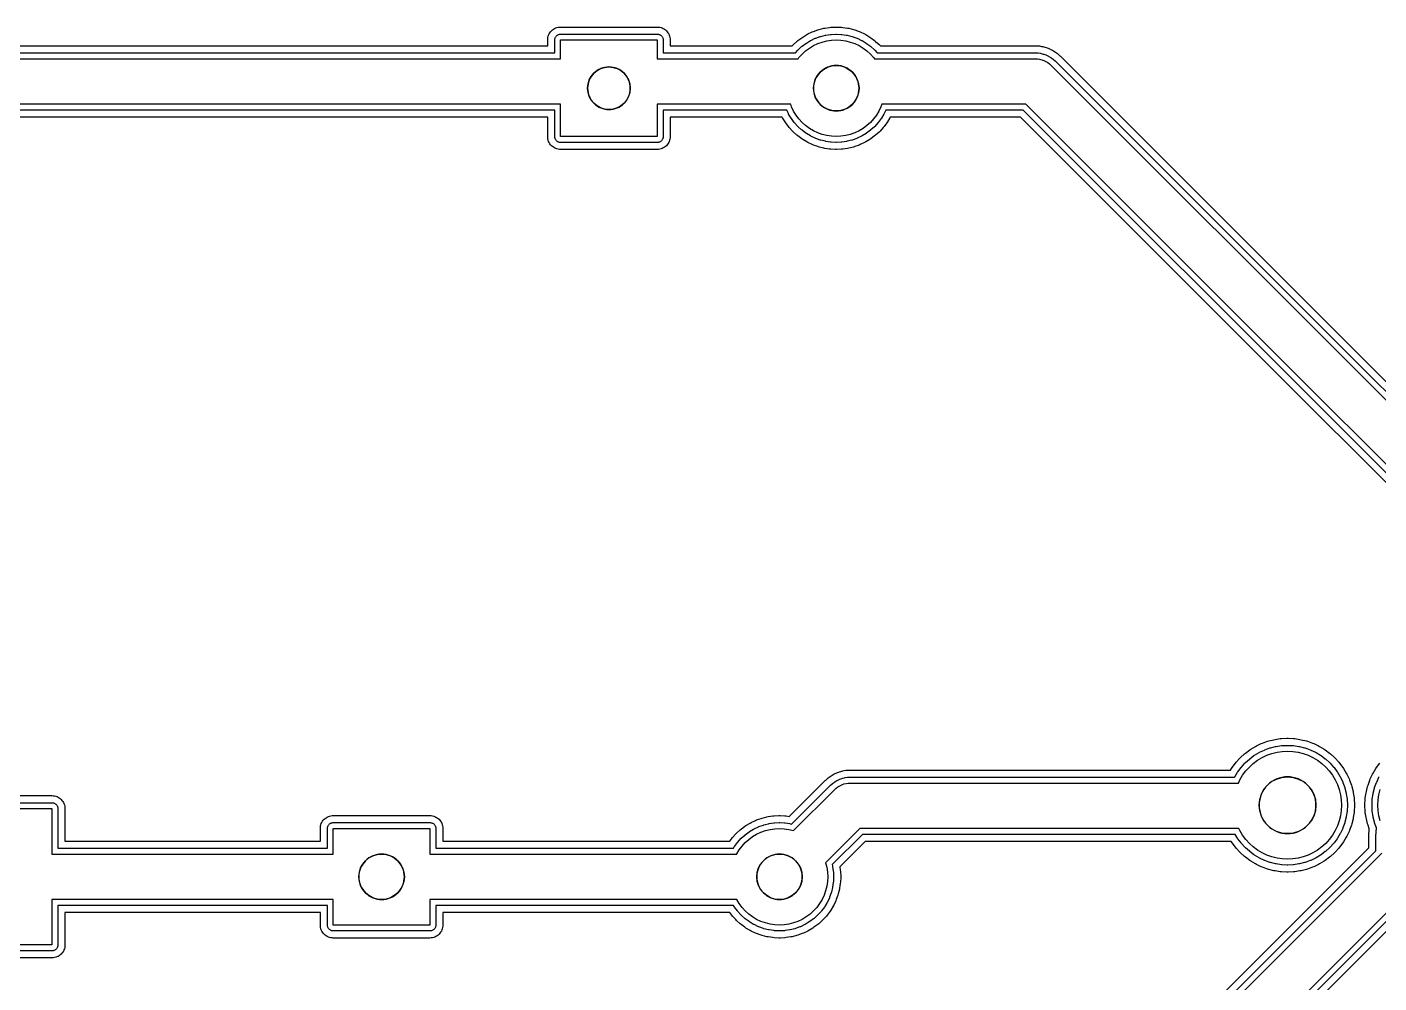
# Model space of a CAD drawing. Header units: millimetres. Extents: x -3 to 103, y -3 to 78.
# Drawn here: x 36.76 to 60.55, y 26.63 to 43.46 of the extents above; entities that cross this region are included whole.
import ezdxf

# ---------------------------------------------------------------- set-up
doc = ezdxf.new("R2010")
doc.units = ezdxf.units.MM
for name, color, linetype in [('COPPER', 1, 'Continuous'), ('DRILL_0p75mm', 5, 'Continuous'), ('DRILL_0p80mm', 5, 'Continuous'), ('DRILL_1p00mm', 5, 'Continuous'), ('ISO_PASS1', 2, 'Continuous'), ('ISO_PASS2', 6, 'Continuous')]:
    doc.layers.add(name, color=color, linetype=linetype)

msp = doc.modelspace()

# ---------------------------------------------------------------- linework, layer by layer
at = {"layer": 'COPPER'}
for points in [[(30.416, 42.9), (46.15, 42.9), (46.15, 43.23), (47.85, 43.23), (47.85, 42.9), (50.329, 42.9), (50.343, 42.919), (50.399, 42.981), (50.461, 43.037), (50.528, 43.087), (50.599, 43.13), (50.675, 43.165), (50.753, 43.193), (50.834, 43.214), (50.917, 43.226), (51, 43.23), (51.083, 43.226), (51.166, 43.214), (51.247, 43.193), (51.325, 43.165), (51.401, 43.13), (51.472, 43.087), (51.539, 43.037), (51.601, 42.981), (51.657, 42.919), (51.671, 42.9), (54.5, 42.9), (54.539, 42.898), (54.578, 42.892), (54.616, 42.883), (54.653, 42.87), (54.689, 42.853), (54.722, 42.833), (54.754, 42.809), (54.783, 42.783), (66.283, 31.283)], [(65.6, 30.834), (54.334, 42.1), (51.801, 42.1), (51.785, 42.055), (51.75, 41.979), (51.707, 41.908), (51.657, 41.841), (51.601, 41.779), (51.539, 41.723), (51.472, 41.673), (51.401, 41.63), (51.325, 41.595), (51.247, 41.567), (51.166, 41.546), (51.083, 41.534), (51, 41.53), (50.917, 41.534), (50.834, 41.546), (50.753, 41.567), (50.675, 41.595), (50.599, 41.63), (50.528, 41.673), (50.461, 41.723), (50.399, 41.779), (50.343, 41.841), (50.293, 41.908), (50.25, 41.979), (50.215, 42.055), (50.199, 42.1), (47.85, 42.1), (47.85, 41.53), (46.15, 41.53), (46.15, 42.1), (30.25, 42.1)], [(34.8, 29.7), (37.2, 29.7), (37.2, 28.9), (42.15, 28.9), (42.15, 29.35), (43.85, 29.35), (43.85, 28.9), (49.25, 28.9), (49.25, 28.901), (49.293, 28.972), (49.343, 29.039), (49.399, 29.101), (49.461, 29.157), (49.528, 29.207), (49.599, 29.25), (49.675, 29.285), (49.753, 29.313), (49.834, 29.334), (49.917, 29.346), (50, 29.35), (50.083, 29.346), (50.166, 29.334), (50.247, 29.313), (50.247, 29.313), (50.967, 30.033), (50.996, 30.059), (51.028, 30.083), (51.061, 30.103), (51.097, 30.12), (51.134, 30.133), (51.172, 30.142), (51.211, 30.148), (51.25, 30.15), (58.075, 30.15), (58.102, 30.208), (58.15, 30.288), (58.206, 30.363), (58.268, 30.432), (58.337, 30.494), (58.412, 30.55), (58.492, 30.598), (58.576, 30.638), (58.664, 30.669), (58.755, 30.692), (58.847, 30.705), (58.94, 30.71), (59.033, 30.705), (59.125, 30.692), (59.216, 30.669), (59.304, 30.638), (59.388, 30.598), (59.468, 30.55), (59.543, 30.494), (59.612, 30.432), (59.674, 30.363), (59.73, 30.288), (59.778, 30.208), (59.818, 30.124), (59.849, 30.036), (59.872, 29.945), (59.885, 29.853), (59.89, 29.76), (59.885, 29.667), (59.872, 29.575), (59.849, 29.484), (59.818, 29.396), (59.778, 29.312), (59.73, 29.232), (59.674, 29.157), (59.612, 29.088), (59.543, 29.026), (59.468, 28.97), (59.388, 28.922), (59.304, 28.882), (59.216, 28.851), (59.125, 28.828), (59.033, 28.815), (58.94, 28.81), (58.847, 28.815), (58.755, 28.828), (58.664, 28.851), (58.576, 28.882), (58.492, 28.922), (58.412, 28.97), (58.337, 29.026), (58.268, 29.088), (58.206, 29.157), (58.15, 29.232), (58.102, 29.312), (58.084, 29.35), (51.416, 29.35), (50.813, 28.747), (50.813, 28.747), (50.834, 28.666), (50.846, 28.583), (50.85, 28.5), (50.846, 28.417), (50.834, 28.334), (50.813, 28.253), (50.785, 28.175), (50.75, 28.099), (50.707, 28.028), (50.657, 27.961), (50.601, 27.899), (50.539, 27.843), (50.472, 27.793), (50.401, 27.75), (50.325, 27.715), (50.247, 27.687), (50.166, 27.666), (50.083, 27.654), (50, 27.65), (49.917, 27.654), (49.834, 27.666), (49.753, 27.687), (49.675, 27.715), (49.599, 27.75), (49.528, 27.793), (49.461, 27.843), (49.399, 27.899), (49.343, 27.961), (49.293, 28.028), (49.25, 28.099), (49.25, 28.1), (43.85, 28.1), (43.85, 27.65), (42.15, 27.65), (42.15, 28.1), (37.2, 28.1), (37.2, 27.3), (34.8, 27.3)], [(60.571, 29.484), (60.548, 29.575), (60.535, 29.667), (60.53, 29.76), (60.535, 29.853), (60.548, 29.945), (60.571, 30.036)], [(55.584, 23.9), (60.6, 28.916)], [(61.283, 28.467), (56.033, 23.217)]]:
    msp.add_lwpolyline(points, dxfattribs=at)
for points in [[(46.669, 42.557), (46.654, 42.524), (46.641, 42.489), (46.632, 42.453), (46.627, 42.417), (46.625, 42.38), (46.627, 42.343), (46.632, 42.307), (46.641, 42.271), (46.654, 42.236), (46.669, 42.203), (46.688, 42.172), (46.71, 42.142), (46.735, 42.115), (46.762, 42.09), (46.792, 42.068), (46.823, 42.049), (46.856, 42.034), (46.891, 42.021), (46.927, 42.012), (46.963, 42.007), (47, 42.005), (47.037, 42.007), (47.073, 42.012), (47.109, 42.021), (47.144, 42.034), (47.177, 42.049), (47.208, 42.068), (47.238, 42.09), (47.265, 42.115), (47.29, 42.142), (47.312, 42.172), (47.331, 42.203), (47.346, 42.236), (47.359, 42.271), (47.368, 42.307), (47.373, 42.343), (47.375, 42.38), (47.373, 42.417), (47.368, 42.453), (47.359, 42.489), (47.346, 42.524), (47.331, 42.557), (47.312, 42.588), (47.29, 42.618), (47.265, 42.645), (47.238, 42.67), (47.208, 42.692), (47.177, 42.711), (47.144, 42.726), (47.109, 42.739), (47.073, 42.748), (47.037, 42.753), (47, 42.755), (46.963, 42.753), (46.927, 42.748), (46.891, 42.739), (46.856, 42.726), (46.823, 42.711), (46.792, 42.692), (46.762, 42.67), (46.735, 42.645), (46.71, 42.618), (46.688, 42.588)], [(50.667, 42.602), (50.647, 42.569), (50.63, 42.533), (50.617, 42.496), (50.608, 42.458), (50.602, 42.419), (50.6, 42.38), (50.602, 42.341), (50.608, 42.302), (50.617, 42.264), (50.63, 42.227), (50.647, 42.191), (50.667, 42.158), (50.691, 42.126), (50.717, 42.097), (50.746, 42.071), (50.778, 42.047), (50.811, 42.027), (50.847, 42.01), (50.884, 41.997), (50.922, 41.988), (50.961, 41.982), (51, 41.98), (51.039, 41.982), (51.078, 41.988), (51.116, 41.997), (51.153, 42.01), (51.189, 42.027), (51.222, 42.047), (51.254, 42.071), (51.283, 42.097), (51.309, 42.126), (51.333, 42.158), (51.353, 42.191), (51.37, 42.227), (51.383, 42.264), (51.392, 42.302), (51.398, 42.341), (51.4, 42.38), (51.398, 42.419), (51.392, 42.458), (51.383, 42.496), (51.37, 42.533), (51.353, 42.569), (51.333, 42.602), (51.309, 42.634), (51.283, 42.663), (51.254, 42.689), (51.222, 42.713), (51.189, 42.733), (51.153, 42.75), (51.116, 42.763), (51.078, 42.772), (51.039, 42.778), (51, 42.78), (50.961, 42.778), (50.922, 42.772), (50.884, 42.763), (50.847, 42.75), (50.811, 42.733), (50.778, 42.713), (50.746, 42.689), (50.717, 42.663), (50.691, 42.634)], [(58.524, 30.038), (58.499, 29.996), (58.478, 29.951), (58.462, 29.905), (58.45, 29.858), (58.442, 29.809), (58.44, 29.76), (58.442, 29.711), (58.45, 29.662), (58.462, 29.615), (58.478, 29.569), (58.499, 29.524), (58.524, 29.482), (58.553, 29.443), (58.586, 29.406), (58.623, 29.373), (58.662, 29.344), (58.704, 29.319), (58.749, 29.298), (58.795, 29.282), (58.842, 29.27), (58.891, 29.262), (58.94, 29.26), (58.989, 29.262), (59.038, 29.27), (59.085, 29.282), (59.131, 29.298), (59.176, 29.319), (59.218, 29.344), (59.257, 29.373), (59.294, 29.406), (59.327, 29.443), (59.356, 29.482), (59.381, 29.524), (59.402, 29.569), (59.418, 29.615), (59.43, 29.662), (59.438, 29.711), (59.44, 29.76), (59.438, 29.809), (59.43, 29.858), (59.418, 29.905), (59.402, 29.951), (59.381, 29.996), (59.356, 30.038), (59.327, 30.077), (59.294, 30.114), (59.257, 30.147), (59.218, 30.176), (59.176, 30.201), (59.131, 30.222), (59.085, 30.238), (59.038, 30.25), (58.989, 30.258), (58.94, 30.26), (58.891, 30.258), (58.842, 30.25), (58.795, 30.238), (58.749, 30.222), (58.704, 30.201), (58.662, 30.176), (58.623, 30.147), (58.586, 30.114), (58.553, 30.077)], [(42.667, 28.722), (42.647, 28.689), (42.63, 28.653), (42.617, 28.616), (42.608, 28.578), (42.602, 28.539), (42.6, 28.5), (42.602, 28.461), (42.608, 28.422), (42.617, 28.384), (42.63, 28.347), (42.647, 28.311), (42.667, 28.278), (42.691, 28.246), (42.717, 28.217), (42.746, 28.191), (42.778, 28.167), (42.811, 28.147), (42.847, 28.13), (42.884, 28.117), (42.922, 28.108), (42.961, 28.102), (43, 28.1), (43.039, 28.102), (43.078, 28.108), (43.116, 28.117), (43.153, 28.13), (43.189, 28.147), (43.222, 28.167), (43.254, 28.191), (43.283, 28.217), (43.309, 28.246), (43.333, 28.278), (43.353, 28.311), (43.37, 28.347), (43.383, 28.384), (43.392, 28.422), (43.398, 28.461), (43.4, 28.5), (43.398, 28.539), (43.392, 28.578), (43.383, 28.616), (43.37, 28.653), (43.353, 28.689), (43.333, 28.722), (43.309, 28.754), (43.283, 28.783), (43.254, 28.809), (43.222, 28.833), (43.189, 28.853), (43.153, 28.87), (43.116, 28.883), (43.078, 28.892), (43.039, 28.898), (43, 28.9), (42.961, 28.898), (42.922, 28.892), (42.884, 28.883), (42.847, 28.87), (42.811, 28.853), (42.778, 28.833), (42.746, 28.809), (42.717, 28.783), (42.691, 28.754)], [(49.667, 28.722), (49.647, 28.689), (49.63, 28.653), (49.617, 28.616), (49.608, 28.578), (49.602, 28.539), (49.6, 28.5), (49.602, 28.461), (49.608, 28.422), (49.617, 28.384), (49.63, 28.347), (49.647, 28.311), (49.667, 28.278), (49.691, 28.246), (49.717, 28.217), (49.746, 28.191), (49.778, 28.167), (49.811, 28.147), (49.847, 28.13), (49.884, 28.117), (49.922, 28.108), (49.961, 28.102), (50, 28.1), (50.039, 28.102), (50.078, 28.108), (50.116, 28.117), (50.153, 28.13), (50.189, 28.147), (50.222, 28.167), (50.254, 28.191), (50.283, 28.217), (50.309, 28.246), (50.333, 28.278), (50.353, 28.311), (50.37, 28.347), (50.383, 28.384), (50.392, 28.422), (50.398, 28.461), (50.4, 28.5), (50.398, 28.539), (50.392, 28.578), (50.383, 28.616), (50.37, 28.653), (50.353, 28.689), (50.333, 28.722), (50.309, 28.754), (50.283, 28.783), (50.254, 28.809), (50.222, 28.833), (50.189, 28.853), (50.153, 28.87), (50.116, 28.883), (50.078, 28.892), (50.039, 28.898), (50, 28.9), (49.961, 28.898), (49.922, 28.892), (49.884, 28.883), (49.847, 28.87), (49.811, 28.853), (49.778, 28.833), (49.746, 28.809), (49.717, 28.783), (49.691, 28.754)]]:
    msp.add_lwpolyline(points, close=True, dxfattribs=at)
at = {"layer": 'DRILL_0p75mm'}
msp.add_circle((47, 42.38), 0.375, dxfattribs=at)
at = {"layer": 'DRILL_0p80mm'}
for centre in [(51, 42.38), (43, 28.5), (50, 28.5)]:
    msp.add_circle(centre, 0.4, dxfattribs=at)
at = {"layer": 'DRILL_1p00mm'}
msp.add_circle((58.94, 29.76), 0.5, dxfattribs=at)
at = {"layer": 'ISO_PASS1'}
for points in [[(30.459, 43.004), (46.046, 43.004), (46.046, 43.23), (46.047, 43.24), (46.048, 43.25), (46.051, 43.26), (46.054, 43.27), (46.059, 43.279), (46.064, 43.288), (46.07, 43.296), (46.077, 43.303), (46.084, 43.31), (46.092, 43.316), (46.101, 43.321), (46.11, 43.326), (46.12, 43.329), (46.13, 43.332), (46.14, 43.333), (46.15, 43.334), (47.85, 43.334), (47.86, 43.333), (47.87, 43.332), (47.88, 43.329), (47.89, 43.326), (47.899, 43.321), (47.908, 43.316), (47.916, 43.31), (47.923, 43.303), (47.93, 43.296), (47.936, 43.288), (47.941, 43.279), (47.946, 43.27), (47.949, 43.26), (47.952, 43.25), (47.953, 43.24), (47.954, 43.23), (47.954, 43.004), (50.28, 43.004), (50.322, 43.051), (50.329, 43.058), (50.391, 43.114), (50.399, 43.12), (50.466, 43.17), (50.475, 43.176), (50.546, 43.218), (50.555, 43.223), (50.63, 43.259), (50.64, 43.263), (50.718, 43.291), (50.728, 43.294), (50.809, 43.314), (50.819, 43.316), (50.901, 43.328), (50.912, 43.329), (50.995, 43.333), (51.005, 43.333), (51.088, 43.329), (51.099, 43.328), (51.181, 43.316), (51.191, 43.314), (51.272, 43.294), (51.282, 43.291), (51.36, 43.263), (51.37, 43.259), (51.445, 43.223), (51.454, 43.218), (51.525, 43.176), (51.534, 43.17), (51.601, 43.12), (51.609, 43.114), (51.671, 43.058), (51.678, 43.051), (51.72, 43.004), (54.5, 43.004), (54.505, 43.003), (54.544, 43.002), (54.554, 43.001), (54.593, 42.995), (54.603, 42.993), (54.641, 42.983), (54.651, 42.98), (54.688, 42.967), (54.697, 42.963), (54.733, 42.946), (54.742, 42.942), (54.775, 42.921), (54.784, 42.916), (54.815, 42.892), (54.823, 42.886), (54.852, 42.86), (54.856, 42.856), (66.356, 31.356)], [(65.496, 30.791), (54.291, 41.996), (51.872, 41.996), (51.843, 41.935), (51.838, 41.926), (51.796, 41.855), (51.79, 41.846), (51.74, 41.779), (51.734, 41.771), (51.678, 41.709), (51.671, 41.702), (51.609, 41.646), (51.601, 41.64), (51.534, 41.59), (51.525, 41.584), (51.454, 41.542), (51.445, 41.537), (51.37, 41.501), (51.36, 41.497), (51.282, 41.469), (51.272, 41.466), (51.191, 41.446), (51.181, 41.444), (51.099, 41.432), (51.088, 41.431), (51.005, 41.427), (50.995, 41.427), (50.912, 41.431), (50.901, 41.432), (50.819, 41.444), (50.809, 41.446), (50.728, 41.466), (50.718, 41.469), (50.64, 41.497), (50.63, 41.501), (50.555, 41.537), (50.546, 41.542), (50.475, 41.584), (50.466, 41.59), (50.399, 41.64), (50.391, 41.646), (50.329, 41.702), (50.322, 41.709), (50.266, 41.771), (50.26, 41.779), (50.21, 41.846), (50.204, 41.855), (50.162, 41.926), (50.157, 41.935), (50.128, 41.996), (47.954, 41.996), (47.954, 41.53), (47.953, 41.52), (47.952, 41.51), (47.949, 41.5), (47.946, 41.49), (47.941, 41.481), (47.936, 41.472), (47.93, 41.464), (47.923, 41.457), (47.916, 41.45), (47.908, 41.444), (47.899, 41.439), (47.89, 41.434), (47.88, 41.431), (47.87, 41.428), (47.86, 41.427), (47.85, 41.426), (46.15, 41.426), (46.14, 41.427), (46.13, 41.428), (46.12, 41.431), (46.11, 41.434), (46.101, 41.439), (46.092, 41.444), (46.084, 41.45), (46.077, 41.457), (46.07, 41.464), (46.064, 41.472), (46.059, 41.481), (46.054, 41.49), (46.051, 41.5), (46.048, 41.51), (46.047, 41.52), (46.046, 41.53), (46.046, 41.996), (30.25, 41.996)], [(34.8, 29.804), (37.2, 29.804), (37.21, 29.803), (37.22, 29.802), (37.23, 29.799), (37.24, 29.796), (37.249, 29.791), (37.258, 29.786), (37.266, 29.78), (37.273, 29.773), (37.28, 29.766), (37.286, 29.758), (37.291, 29.749), (37.296, 29.74), (37.299, 29.73), (37.302, 29.72), (37.303, 29.71), (37.304, 29.7), (37.304, 29.004), (42.046, 29.004), (42.046, 29.35), (42.047, 29.36), (42.048, 29.37), (42.051, 29.38), (42.054, 29.39), (42.059, 29.399), (42.064, 29.408), (42.07, 29.416), (42.077, 29.423), (42.084, 29.43), (42.092, 29.436), (42.101, 29.441), (42.11, 29.446), (42.12, 29.449), (42.13, 29.452), (42.14, 29.453), (42.15, 29.454), (43.85, 29.454), (43.86, 29.453), (43.87, 29.452), (43.88, 29.449), (43.89, 29.446), (43.899, 29.441), (43.908, 29.436), (43.916, 29.43), (43.923, 29.423), (43.93, 29.416), (43.936, 29.408), (43.941, 29.399), (43.946, 29.39), (43.949, 29.38), (43.952, 29.37), (43.953, 29.36), (43.954, 29.35), (43.954, 29.004), (49.191, 29.004), (49.204, 29.025), (49.21, 29.034), (49.26, 29.101), (49.266, 29.109), (49.322, 29.171), (49.329, 29.178), (49.391, 29.234), (49.399, 29.24), (49.466, 29.29), (49.475, 29.296), (49.546, 29.338), (49.555, 29.343), (49.63, 29.379), (49.64, 29.383), (49.718, 29.411), (49.728, 29.414), (49.809, 29.434), (49.819, 29.436), (49.901, 29.448), (49.912, 29.449), (49.995, 29.453), (50.005, 29.453), (50.088, 29.449), (50.099, 29.448), (50.181, 29.436), (50.191, 29.434), (50.215, 29.428), (50.894, 30.106), (50.898, 30.11), (50.927, 30.136), (50.935, 30.142), (50.966, 30.166), (50.975, 30.171), (51.008, 30.192), (51.017, 30.196), (51.053, 30.213), (51.062, 30.217), (51.099, 30.23), (51.109, 30.233), (51.147, 30.243), (51.157, 30.245), (51.196, 30.251), (51.206, 30.252), (51.245, 30.253), (51.25, 30.254), (58.009, 30.254), (58.013, 30.261), (58.061, 30.341), (58.067, 30.35), (58.122, 30.424), (58.129, 30.432), (58.191, 30.501), (58.199, 30.509), (58.268, 30.571), (58.276, 30.578), (58.35, 30.633), (58.359, 30.639), (58.439, 30.687), (58.448, 30.691), (58.532, 30.731), (58.542, 30.735), (58.629, 30.767), (58.639, 30.77), (58.729, 30.792), (58.739, 30.794), (58.832, 30.808), (58.842, 30.809), (58.935, 30.813), (58.945, 30.813), (59.038, 30.809), (59.048, 30.808), (59.141, 30.794), (59.151, 30.792), (59.241, 30.77), (59.251, 30.767), (59.338, 30.735), (59.348, 30.731), (59.432, 30.691), (59.441, 30.687), (59.521, 30.639), (59.53, 30.633), (59.604, 30.578), (59.612, 30.571), (59.681, 30.509), (59.689, 30.501), (59.751, 30.432), (59.758, 30.424), (59.813, 30.35), (59.819, 30.341), (59.867, 30.261), (59.871, 30.252), (59.911, 30.168), (59.915, 30.158), (59.947, 30.071), (59.95, 30.061), (59.972, 29.971), (59.974, 29.961), (59.988, 29.868), (59.989, 29.858), (59.993, 29.765), (59.993, 29.755), (59.989, 29.662), (59.988, 29.652), (59.974, 29.559), (59.972, 29.549), (59.95, 29.459), (59.947, 29.449), (59.915, 29.362), (59.911, 29.352), (59.871, 29.268), (59.867, 29.259), (59.819, 29.179), (59.813, 29.17), (59.758, 29.096), (59.751, 29.088), (59.689, 29.019), (59.681, 29.011), (59.612, 28.949), (59.604, 28.942), (59.53, 28.887), (59.521, 28.881), (59.441, 28.833), (59.432, 28.829), (59.348, 28.789), (59.338, 28.785), (59.251, 28.753), (59.241, 28.75), (59.151, 28.728), (59.141, 28.726), (59.048, 28.712), (59.038, 28.711), (58.945, 28.707), (58.935, 28.707), (58.842, 28.711), (58.832, 28.712), (58.739, 28.726), (58.729, 28.728), (58.639, 28.75), (58.629, 28.753), (58.542, 28.785), (58.532, 28.789), (58.448, 28.829), (58.439, 28.833), (58.359, 28.881), (58.35, 28.887), (58.276, 28.942), (58.268, 28.949), (58.199, 29.011), (58.191, 29.019), (58.129, 29.088), (58.122, 29.096), (58.067, 29.17), (58.061, 29.179), (58.021, 29.246), (51.459, 29.246), (50.928, 28.716), (50.934, 28.691), (50.936, 28.681), (50.948, 28.599), (50.949, 28.588), (50.953, 28.505), (50.953, 28.495), (50.949, 28.412), (50.948, 28.401), (50.936, 28.319), (50.934, 28.309), (50.914, 28.228), (50.911, 28.218), (50.883, 28.14), (50.879, 28.13), (50.843, 28.055), (50.838, 28.046), (50.796, 27.975), (50.79, 27.966), (50.74, 27.899), (50.734, 27.891), (50.678, 27.829), (50.671, 27.822), (50.609, 27.766), (50.601, 27.76), (50.534, 27.71), (50.525, 27.704), (50.454, 27.662), (50.445, 27.657), (50.37, 27.621), (50.36, 27.617), (50.282, 27.589), (50.272, 27.586), (50.191, 27.566), (50.181, 27.564), (50.099, 27.552), (50.088, 27.551), (50.005, 27.547), (49.995, 27.547), (49.912, 27.551), (49.901, 27.552), (49.819, 27.564), (49.809, 27.566), (49.728, 27.586), (49.718, 27.589), (49.64, 27.617), (49.63, 27.621), (49.555, 27.657), (49.546, 27.662), (49.475, 27.704), (49.466, 27.71), (49.399, 27.76), (49.391, 27.766), (49.329, 27.822), (49.322, 27.829), (49.266, 27.891), (49.26, 27.899), (49.21, 27.966), (49.204, 27.975), (49.192, 27.996), (43.954, 27.996), (43.954, 27.65), (43.953, 27.64), (43.952, 27.63), (43.949, 27.62), (43.946, 27.61), (43.941, 27.601), (43.936, 27.592), (43.93, 27.584), (43.923, 27.577), (43.916, 27.57), (43.908, 27.564), (43.899, 27.559), (43.89, 27.554), (43.88, 27.551), (43.87, 27.548), (43.86, 27.547), (43.85, 27.546), (42.15, 27.546), (42.14, 27.547), (42.13, 27.548), (42.12, 27.551), (42.11, 27.554), (42.101, 27.559), (42.092, 27.564), (42.084, 27.57), (42.077, 27.577), (42.07, 27.584), (42.064, 27.592), (42.059, 27.601), (42.054, 27.61), (42.051, 27.62), (42.048, 27.63), (42.047, 27.64), (42.046, 27.65), (42.046, 27.996), (37.304, 27.996), (37.304, 27.3), (37.303, 27.29), (37.302, 27.28), (37.299, 27.27), (37.296, 27.26), (37.291, 27.251), (37.286, 27.242), (37.28, 27.234), (37.273, 27.227), (37.266, 27.22), (37.258, 27.214), (37.249, 27.209), (37.24, 27.204), (37.23, 27.201), (37.22, 27.198), (37.21, 27.197), (37.2, 27.196), (34.8, 27.196)], [(55.541, 24.004), (60.496, 28.959), (60.496, 29.25), (60.497, 29.255), (60.498, 29.294), (60.499, 29.304), (60.505, 29.343), (60.507, 29.353), (60.508, 29.355), (60.505, 29.362), (60.473, 29.449), (60.47, 29.459), (60.448, 29.549), (60.446, 29.559), (60.432, 29.652), (60.431, 29.662), (60.427, 29.755), (60.427, 29.765), (60.431, 29.858), (60.432, 29.868), (60.446, 29.961), (60.448, 29.971), (60.47, 30.061), (60.473, 30.071), (60.505, 30.158), (60.509, 30.168), (60.549, 30.252), (60.553, 30.261)], [(61.356, 28.394), (56.106, 23.144)]]:
    msp.add_lwpolyline(points, dxfattribs=at)
at = {"layer": 'ISO_PASS2'}
for points in [[(30.51, 43.128), (45.922, 43.128), (45.922, 43.23), (45.923, 43.252), (45.926, 43.274), (45.932, 43.296), (45.939, 43.317), (45.949, 43.337), (45.961, 43.357), (45.974, 43.375), (45.989, 43.391), (46.005, 43.406), (46.023, 43.419), (46.043, 43.431), (46.063, 43.441), (46.084, 43.448), (46.106, 43.454), (46.128, 43.457), (46.15, 43.458), (47.85, 43.458), (47.872, 43.457), (47.894, 43.454), (47.916, 43.448), (47.937, 43.441), (47.957, 43.431), (47.977, 43.419), (47.995, 43.406), (48.011, 43.391), (48.026, 43.375), (48.039, 43.357), (48.051, 43.337), (48.061, 43.317), (48.068, 43.296), (48.074, 43.274), (48.077, 43.252), (48.078, 43.23), (48.078, 43.128), (50.224, 43.128), (50.23, 43.134), (50.246, 43.15), (50.308, 43.206), (50.325, 43.22), (50.392, 43.27), (50.411, 43.282), (50.482, 43.325), (50.502, 43.336), (50.577, 43.371), (50.598, 43.38), (50.676, 43.408), (50.698, 43.414), (50.779, 43.435), (50.801, 43.439), (50.883, 43.451), (50.906, 43.454), (50.989, 43.458), (51.011, 43.458), (51.094, 43.454), (51.117, 43.451), (51.199, 43.439), (51.221, 43.435), (51.302, 43.414), (51.324, 43.408), (51.402, 43.38), (51.423, 43.371), (51.498, 43.336), (51.518, 43.325), (51.589, 43.282), (51.608, 43.27), (51.675, 43.22), (51.692, 43.206), (51.754, 43.15), (51.77, 43.134), (51.776, 43.128), (54.5, 43.128), (54.511, 43.128), (54.55, 43.126), (54.573, 43.124), (54.611, 43.118), (54.633, 43.113), (54.671, 43.104), (54.693, 43.097), (54.73, 43.084), (54.751, 43.076), (54.786, 43.059), (54.806, 43.048), (54.839, 43.028), (54.858, 43.016), (54.89, 42.992), (54.907, 42.978), (54.936, 42.952), (54.944, 42.944), (66.444, 31.444)], [(65.372, 30.74), (54.24, 41.872), (51.95, 41.872), (51.945, 41.862), (51.902, 41.791), (51.89, 41.772), (51.84, 41.705), (51.826, 41.688), (51.77, 41.626), (51.754, 41.61), (51.692, 41.554), (51.675, 41.54), (51.608, 41.49), (51.589, 41.478), (51.518, 41.435), (51.498, 41.424), (51.423, 41.389), (51.402, 41.38), (51.324, 41.352), (51.302, 41.346), (51.221, 41.325), (51.199, 41.321), (51.117, 41.309), (51.094, 41.306), (51.011, 41.302), (50.989, 41.302), (50.906, 41.306), (50.883, 41.309), (50.801, 41.321), (50.779, 41.325), (50.698, 41.346), (50.676, 41.352), (50.598, 41.38), (50.577, 41.389), (50.502, 41.424), (50.482, 41.435), (50.411, 41.478), (50.392, 41.49), (50.325, 41.54), (50.308, 41.554), (50.246, 41.61), (50.23, 41.626), (50.174, 41.688), (50.16, 41.705), (50.11, 41.772), (50.098, 41.791), (50.055, 41.862), (50.05, 41.872), (48.078, 41.872), (48.078, 41.53), (48.077, 41.508), (48.074, 41.486), (48.068, 41.464), (48.061, 41.443), (48.051, 41.423), (48.039, 41.403), (48.026, 41.385), (48.011, 41.369), (47.995, 41.354), (47.977, 41.341), (47.957, 41.329), (47.937, 41.319), (47.916, 41.312), (47.894, 41.306), (47.872, 41.303), (47.85, 41.302), (46.15, 41.302), (46.128, 41.303), (46.106, 41.306), (46.084, 41.312), (46.063, 41.319), (46.043, 41.329), (46.023, 41.341), (46.005, 41.354), (45.989, 41.369), (45.974, 41.385), (45.961, 41.403), (45.949, 41.423), (45.939, 41.443), (45.932, 41.464), (45.926, 41.486), (45.923, 41.508), (45.922, 41.53), (45.922, 41.872), (30.25, 41.872)], [(34.8, 29.928), (37.2, 29.928), (37.222, 29.927), (37.244, 29.924), (37.266, 29.918), (37.287, 29.911), (37.307, 29.901), (37.327, 29.889), (37.345, 29.876), (37.361, 29.861), (37.376, 29.845), (37.389, 29.827), (37.401, 29.807), (37.411, 29.787), (37.418, 29.766), (37.424, 29.744), (37.427, 29.722), (37.428, 29.7), (37.428, 29.128), (41.922, 29.128), (41.922, 29.35), (41.923, 29.372), (41.926, 29.394), (41.932, 29.416), (41.939, 29.437), (41.949, 29.457), (41.961, 29.477), (41.974, 29.495), (41.989, 29.511), (42.005, 29.526), (42.023, 29.539), (42.043, 29.551), (42.063, 29.561), (42.084, 29.568), (42.106, 29.574), (42.128, 29.577), (42.15, 29.578), (43.85, 29.578), (43.872, 29.577), (43.894, 29.574), (43.916, 29.568), (43.937, 29.561), (43.957, 29.551), (43.977, 29.539), (43.995, 29.526), (44.011, 29.511), (44.026, 29.495), (44.039, 29.477), (44.051, 29.457), (44.061, 29.437), (44.068, 29.416), (44.074, 29.394), (44.077, 29.372), (44.078, 29.35), (44.078, 29.128), (49.125, 29.128), (49.16, 29.175), (49.174, 29.192), (49.23, 29.254), (49.246, 29.27), (49.308, 29.326), (49.325, 29.34), (49.392, 29.39), (49.411, 29.402), (49.482, 29.445), (49.502, 29.456), (49.577, 29.491), (49.598, 29.5), (49.676, 29.528), (49.698, 29.534), (49.779, 29.555), (49.801, 29.559), (49.883, 29.571), (49.906, 29.574), (49.989, 29.578), (50.011, 29.578), (50.094, 29.574), (50.117, 29.571), (50.174, 29.563), (50.806, 30.194), (50.814, 30.202), (50.843, 30.228), (50.86, 30.242), (50.892, 30.266), (50.911, 30.278), (50.944, 30.298), (50.964, 30.309), (50.999, 30.326), (51.02, 30.334), (51.057, 30.347), (51.079, 30.354), (51.117, 30.363), (51.139, 30.368), (51.177, 30.374), (51.2, 30.376), (51.239, 30.378), (51.25, 30.378), (57.938, 30.378), (57.955, 30.405), (57.967, 30.424), (58.023, 30.498), (58.037, 30.516), (58.099, 30.585), (58.115, 30.601), (58.184, 30.663), (58.202, 30.677), (58.276, 30.733), (58.295, 30.745), (58.375, 30.793), (58.395, 30.804), (58.479, 30.844), (58.5, 30.852), (58.587, 30.884), (58.609, 30.89), (58.699, 30.913), (58.721, 30.917), (58.813, 30.931), (58.836, 30.933), (58.929, 30.938), (58.951, 30.938), (59.044, 30.933), (59.067, 30.931), (59.159, 30.917), (59.181, 30.913), (59.271, 30.89), (59.293, 30.884), (59.38, 30.852), (59.401, 30.844), (59.485, 30.804), (59.505, 30.793), (59.585, 30.745), (59.604, 30.733), (59.678, 30.677), (59.696, 30.663), (59.765, 30.601), (59.781, 30.585), (59.843, 30.516), (59.857, 30.498), (59.913, 30.424), (59.925, 30.405), (59.973, 30.325), (59.984, 30.305), (60.024, 30.221), (60.032, 30.2), (60.064, 30.113), (60.07, 30.091), (60.093, 30.001), (60.097, 29.979), (60.111, 29.887), (60.113, 29.864), (60.118, 29.771), (60.118, 29.749), (60.113, 29.656), (60.111, 29.633), (60.097, 29.541), (60.093, 29.519), (60.07, 29.429), (60.064, 29.407), (60.032, 29.32), (60.024, 29.299), (59.984, 29.215), (59.973, 29.195), (59.925, 29.115), (59.913, 29.096), (59.857, 29.022), (59.843, 29.004), (59.781, 28.935), (59.765, 28.919), (59.696, 28.857), (59.678, 28.843), (59.604, 28.787), (59.585, 28.775), (59.505, 28.727), (59.485, 28.716), (59.401, 28.676), (59.38, 28.668), (59.293, 28.636), (59.271, 28.63), (59.181, 28.607), (59.159, 28.603), (59.067, 28.589), (59.044, 28.587), (58.951, 28.582), (58.929, 28.582), (58.836, 28.587), (58.813, 28.589), (58.721, 28.603), (58.699, 28.607), (58.609, 28.63), (58.587, 28.636), (58.5, 28.668), (58.479, 28.676), (58.395, 28.716), (58.375, 28.727), (58.295, 28.775), (58.276, 28.787), (58.202, 28.843), (58.184, 28.857), (58.115, 28.919), (58.099, 28.935), (58.037, 29.004), (58.023, 29.022), (57.967, 29.096), (57.955, 29.115), (57.95, 29.122), (51.51, 29.122), (51.063, 28.675), (51.071, 28.617), (51.074, 28.594), (51.078, 28.511), (51.078, 28.489), (51.074, 28.406), (51.071, 28.383), (51.059, 28.301), (51.055, 28.279), (51.034, 28.198), (51.028, 28.176), (51, 28.098), (50.991, 28.077), (50.956, 28.002), (50.945, 27.982), (50.902, 27.911), (50.89, 27.892), (50.84, 27.825), (50.826, 27.808), (50.77, 27.746), (50.754, 27.73), (50.692, 27.674), (50.675, 27.66), (50.608, 27.61), (50.589, 27.598), (50.518, 27.555), (50.498, 27.544), (50.423, 27.509), (50.402, 27.5), (50.324, 27.472), (50.302, 27.466), (50.221, 27.445), (50.199, 27.441), (50.117, 27.429), (50.094, 27.426), (50.011, 27.422), (49.989, 27.422), (49.906, 27.426), (49.883, 27.429), (49.801, 27.441), (49.779, 27.445), (49.698, 27.466), (49.676, 27.472), (49.598, 27.5), (49.577, 27.509), (49.502, 27.544), (49.482, 27.555), (49.411, 27.598), (49.392, 27.61), (49.325, 27.66), (49.308, 27.674), (49.246, 27.73), (49.23, 27.746), (49.174, 27.808), (49.16, 27.825), (49.125, 27.871), (44.078, 27.872), (44.078, 27.65), (44.077, 27.628), (44.074, 27.606), (44.068, 27.584), (44.061, 27.563), (44.051, 27.543), (44.039, 27.523), (44.026, 27.505), (44.011, 27.489), (43.995, 27.474), (43.977, 27.461), (43.957, 27.449), (43.937, 27.439), (43.916, 27.432), (43.894, 27.426), (43.872, 27.423), (43.85, 27.422), (42.15, 27.422), (42.128, 27.423), (42.106, 27.426), (42.084, 27.432), (42.063, 27.439), (42.043, 27.449), (42.023, 27.461), (42.005, 27.474), (41.989, 27.489), (41.974, 27.505), (41.961, 27.523), (41.949, 27.543), (41.939, 27.563), (41.932, 27.584), (41.926, 27.606), (41.923, 27.628), (41.922, 27.65), (41.922, 27.872), (37.428, 27.872), (37.428, 27.3), (37.427, 27.278), (37.424, 27.256), (37.418, 27.234), (37.411, 27.213), (37.401, 27.193), (37.389, 27.173), (37.376, 27.155), (37.361, 27.139), (37.345, 27.124), (37.327, 27.111), (37.307, 27.099), (37.287, 27.089), (37.266, 27.082), (37.244, 27.076), (37.222, 27.073), (37.2, 27.072), (34.8, 27.072)], [(55.49, 24.128), (60.372, 29.01), (60.372, 29.25), (60.372, 29.261), (60.374, 29.3), (60.376, 29.323), (60.379, 29.343), (60.356, 29.407), (60.35, 29.429), (60.327, 29.519), (60.323, 29.541), (60.309, 29.633), (60.307, 29.656), (60.302, 29.749), (60.302, 29.771), (60.307, 29.864), (60.309, 29.887), (60.323, 29.979), (60.327, 30.001), (60.35, 30.091), (60.356, 30.113), (60.388, 30.2), (60.396, 30.221), (60.436, 30.305), (60.447, 30.325), (60.495, 30.405), (60.507, 30.424), (60.563, 30.498)], [(61.444, 28.306), (56.194, 23.056)]]:
    msp.add_lwpolyline(points, dxfattribs=at)

doc.saveas('drawing.dxf')
